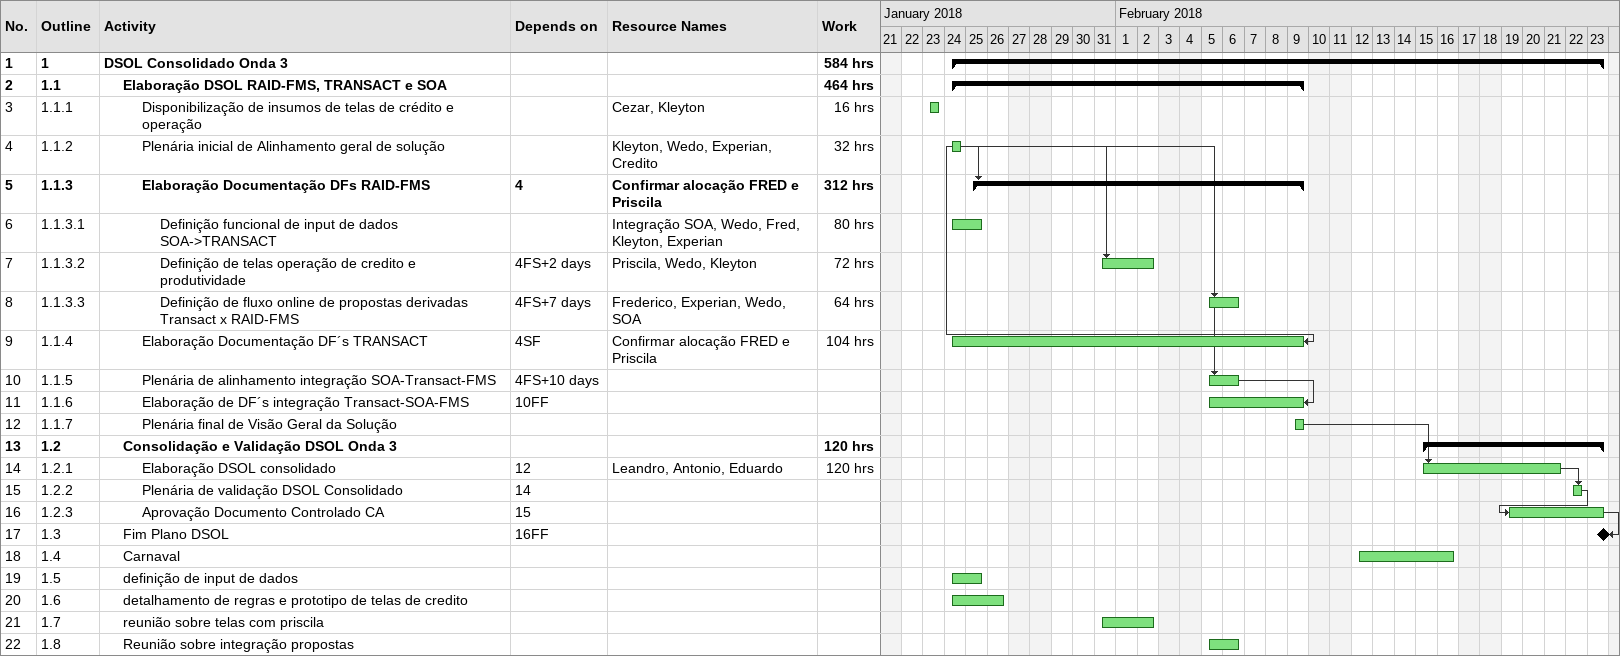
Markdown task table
| ID | WBS | Task | Start | Finish | Predecessors | Resources | Work (h) |
|---|---|---|---|---|---|---|---|
| 1 | 1 | **DSOL Consolidado Onda 3** | 2018-01-24 | 2018-02-23 |  |  | 584 |
| 2 | 1.1 | **Elaboração DSOL RAID-FMS, TRANSACT e SOA** | 2018-01-24 | 2018-02-09 |  |  | 464 |
| 3 | 1.1.1 | Disponibilização de insumos de telas de crédito e operação | 2018-01-23 | 2018-01-23 |  | Cezar, Kleyton | 16 |
| 4 | 1.1.2 | Plenária inicial de Alinhamento geral de solução | 2018-01-24 | 2018-01-24 |  | Kleyton, Wedo, Experian, Credito | 32 |
| 5 | 1.1.3 | **Elaboração Documentação DFs RAID-FMS** | 2018-01-25 | 2018-02-09 | 4 | Confirmar alocação FRED e Priscila | 312 |
| 6 | 1.1.3.1 | Definição funcional de input de dados SOA->TRANSACT | 2018-01-24 | 2018-01-25 |  | Integração SOA, Wedo, Fred, Kleyton, Experian | 80 |
| 7 | 1.1.3.2 | Definição de telas operação de credito e produtividade | 2018-01-31 | 2018-02-02 | 4FS+2d | Priscila, Wedo, Kleyton | 72 |
| 8 | 1.1.3.3 | Definição de fluxo online de propostas derivadas Transact x RAID-FMS | 2018-02-05 | 2018-02-06 | 4FS+7d | Frederico, Experian, Wedo, SOA | 64 |
| 9 | 1.1.4 | Elaboração Documentação DF´s TRANSACT | 2018-01-24 | 2018-02-09 | 4SF | Confirmar alocação FRED e Priscila | 104 |
| 10 | 1.1.5 | Plenária de alinhamento integração SOA-Transact-FMS | 2018-02-05 | 2018-02-06 | 4FS+10d |  |  |
| 11 | 1.1.6 | Elaboração de DF´s integração Transact-SOA-FMS | 2018-02-05 | 2018-02-09 | 10FF |  |  |
| 12 | 1.1.7 | Plenária final de Visão Geral da Solução | 2018-02-09 | 2018-02-09 |  |  |  |
| 13 | 1.2 | **Consolidação e Validação DSOL Onda 3** | 2018-02-15 | 2018-02-23 |  |  | 120 |
| 14 | 1.2.1 | Elaboração DSOL consolidado | 2018-02-15 | 2018-02-21 | 12 | Leandro, Antonio, Eduardo | 120 |
| 15 | 1.2.2 | Plenária de validação DSOL Consolidado | 2018-02-22 | 2018-02-22 | 14 |  |  |
| 16 | 1.2.3 | Aprovação Documento Controlado CA | 2018-02-19 | 2018-02-23 | 15 |  |  |
| 17 | 1.3 | Fim Plano DSOL (milestone) | 2018-02-23 | 2018-02-23 | 16FF |  |  |
| 18 | 1.4 | Carnaval | 2018-02-12 | 2018-02-16 |  |  |  |
| 19 | 1.5 | definição de input de dados | 2018-01-24 | 2018-01-25 |  |  |  |
| 20 | 1.6 | detalhamento de regras e prototipo de telas de credito | 2018-01-24 | 2018-01-26 |  |  |  |
| 21 | 1.7 | reunião sobre telas com priscila | 2018-01-31 | 2018-02-02 |  |  |  |
| 22 | 1.8 | Reunião sobre integração propostas | 2018-02-05 | 2018-02-06 |  |  |  |
